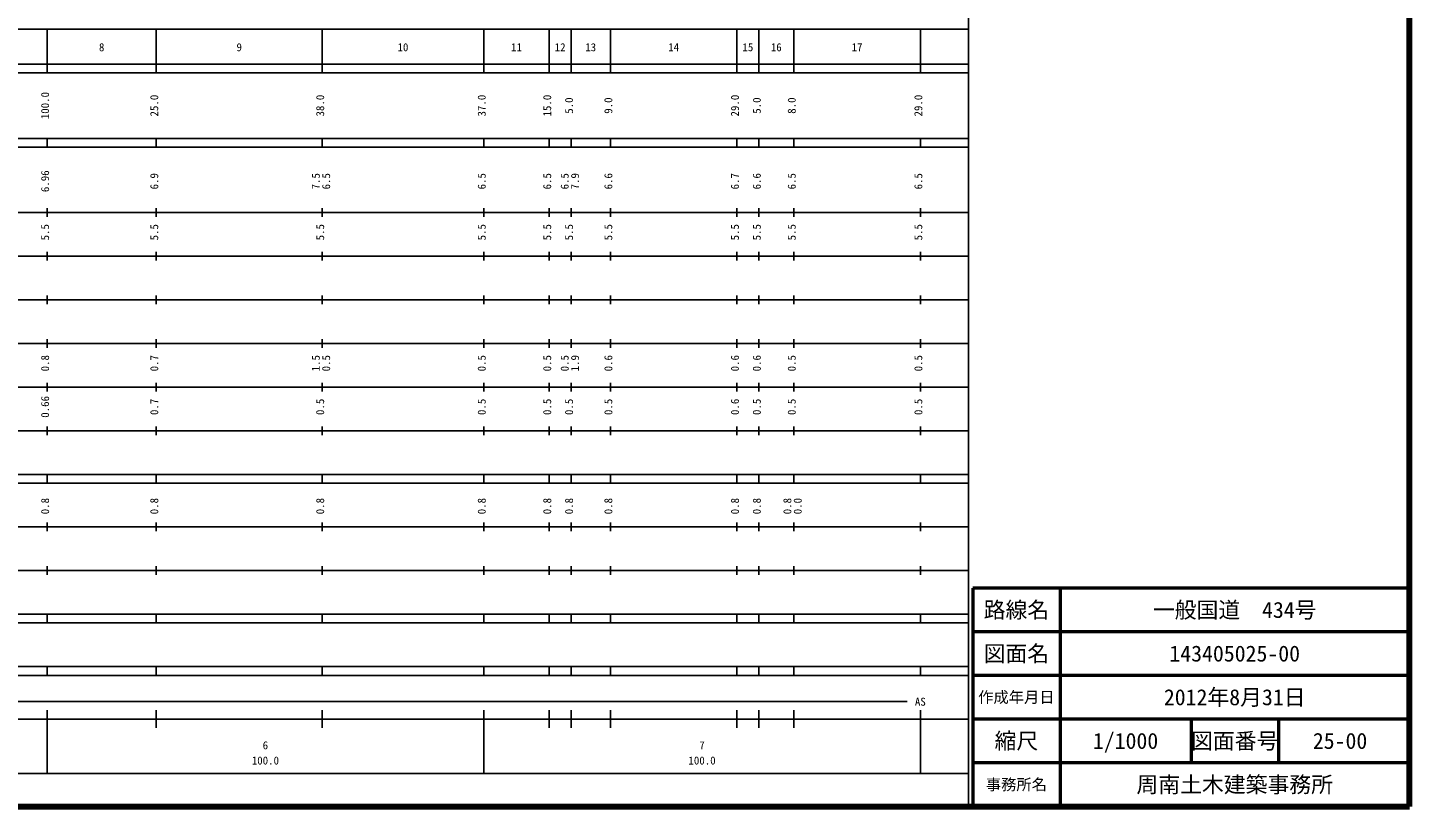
# Model space of a CAD drawing. Units: millimetres on the paper, enlarged 1000 times. Extents: x 40000 to 680000, y 20000 to 380000.
# Drawn here: x 363542 to 680000, y 20000 to 198357 of the extents above; entities that cross this region are included whole.
import ezdxf
from ezdxf.enums import TextEntityAlignment as Align

# ---------------------------------------------------------------- set-up
doc = ezdxf.new("R2010")
doc.units = ezdxf.units.MM
doc.header["$LTSCALE"] = 1000
for name, color, linetype, lineweight in [('M-TTL', 2, 'Continuous', 140), ('M-TTL-BAND', 7, 'Continuous', 25), ('M-TTL-FRAM', 2, 'Continuous', 50), ('M-TTL-LINE', 7, 'Continuous', 50)]:
    doc.layers.add(name, color=color, linetype=linetype, lineweight=lineweight)
doc.layers.add('M-TTL-TXT', color=7, linetype='Continuous')
doc.styles.add('ＭＳ ゴシック', font='')
doc.styles.get('ＭＳ ゴシック').set_extended_font_data('MS Gothic')

msp = doc.modelspace()

# ---------------------------------------------------------------- linework, layer by layer
at = {"layer": 'M-TTL'}
for p, q in [((680000, 20000), (680000, 380000)), ((40000, 20000), (680000, 20000))]:
    msp.add_line(p, q, dxfattribs=at)
at = {"layer": 'M-TTL-BAND'}
for p, q in [((579000, 20000), (579000, 370000)), ((68000, 198000), (579000, 198000)), ((368000, 188000), (368000, 198000)), ((393000, 188000), (393000, 198000)), ((431000, 188000), (431000, 198000)), ((468000, 188000), (468000, 198000)), ((483000, 188000), (483000, 198000)), ((488000, 188000), (488000, 198000)), ((497000, 188000), (497000, 198000)), ((526000, 188000), (526000, 198000)), ((531000, 188000), (531000, 198000)), ((539000, 188000), (539000, 198000)), ((568000, 188000), (568000, 198000)), ((40000, 190000), (579000, 190000)), ((40000, 188000), (579000, 188000)), ((40000, 173000), (579000, 173000)), ((40000, 171000), (579000, 171000)), ((368000, 171000), (368000, 173000)), ((393000, 171000), (393000, 173000)), ((431000, 171000), (431000, 173000)), ((468000, 171000), (468000, 173000)), ((483000, 171000), (483000, 173000)), ((488000, 171000), (488000, 173000)), ((497000, 171000), (497000, 173000)), ((526000, 171000), (526000, 173000)), ((531000, 171000), (531000, 173000)), ((539000, 171000), (539000, 173000)), ((568000, 171000), (568000, 173000)), ((40000, 156000), (579000, 156000)), ((368000, 155000), (368000, 157000)), ((393000, 155000), (393000, 157000)), ((431000, 155000), (431000, 157000)), ((468000, 155000), (468000, 157000)), ((483000, 155000), (483000, 157000)), ((488000, 155000), (488000, 157000)), ((497000, 155000), (497000, 157000)), ((526000, 155000), (526000, 157000)), ((531000, 155000), (531000, 157000)), ((539000, 155000), (539000, 157000)), ((568000, 155000), (568000, 157000)), ((46000, 146000), (579000, 146000)), ((368000, 145000), (368000, 147000)), ((393000, 145000), (393000, 147000)), ((431000, 145000), (431000, 147000)), ((468000, 145000), (468000, 147000)), ((483000, 145000), (483000, 147000)), ((488000, 145000), (488000, 147000)), ((497000, 145000), (497000, 147000)), ((526000, 145000), (526000, 147000)), ((531000, 145000), (531000, 147000)), ((539000, 145000), (539000, 147000)), ((568000, 145000), (568000, 147000)), ((368000, 135000), (368000, 137000)), ((393000, 135000), (393000, 137000)), ((431000, 135000), (431000, 137000)), ((468000, 135000), (468000, 137000)), ((483000, 135000), (483000, 137000)), ((488000, 135000), (488000, 137000)), ((497000, 135000), (497000, 137000)), ((526000, 135000), (526000, 137000)), ((531000, 135000), (531000, 137000)), ((539000, 135000), (539000, 137000)), ((568000, 135000), (568000, 137000)), ((52000, 136000), (579000, 136000)), ((368000, 125000), (368000, 127000)), ((393000, 125000), (393000, 127000)), ((431000, 125000), (431000, 127000)), ((468000, 125000), (468000, 127000)), ((483000, 125000), (483000, 127000)), ((488000, 125000), (488000, 127000)), ((497000, 125000), (497000, 127000)), ((526000, 125000), (526000, 127000)), ((531000, 125000), (531000, 127000)), ((539000, 125000), (539000, 127000)), ((568000, 125000), (568000, 127000)), ((46000, 126000), (579000, 126000)), ((52000, 116000), (579000, 116000)), ((368000, 115000), (368000, 117000)), ((393000, 115000), (393000, 117000)), ((431000, 115000), (431000, 117000)), ((468000, 115000), (468000, 117000)), ((483000, 115000), (483000, 117000)), ((488000, 115000), (488000, 117000)), ((497000, 115000), (497000, 117000)), ((526000, 115000), (526000, 117000)), ((531000, 115000), (531000, 117000)), ((539000, 115000), (539000, 117000)), ((568000, 115000), (568000, 117000)), ((46000, 106000), (579000, 106000)), ((368000, 105000), (368000, 107000)), ((393000, 105000), (393000, 107000)), ((431000, 105000), (431000, 107000)), ((468000, 105000), (468000, 107000)), ((483000, 105000), (483000, 107000)), ((488000, 105000), (488000, 107000)), ((497000, 105000), (497000, 107000)), ((526000, 105000), (526000, 107000)), ((531000, 105000), (531000, 107000)), ((539000, 105000), (539000, 107000)), ((568000, 105000), (568000, 107000)), ((40000, 96000), (579000, 96000)), ((368000, 94000), (368000, 96000)), ((393000, 94000), (393000, 96000)), ((431000, 94000), (431000, 96000)), ((468000, 94000), (468000, 96000)), ((483000, 94000), (483000, 96000)), ((488000, 94000), (488000, 96000)), ((497000, 94000), (497000, 96000)), ((526000, 94000), (526000, 96000)), ((531000, 94000), (531000, 96000)), ((539000, 94000), (539000, 96000)), ((568000, 94000), (568000, 96000)), ((40000, 94000), (579000, 94000)), ((49000, 84000), (579000, 84000)), ((368000, 83000), (368000, 85000)), ((393000, 83000), (393000, 85000)), ((431000, 83000), (431000, 85000)), ((468000, 83000), (468000, 85000)), ((483000, 83000), (483000, 85000)), ((488000, 83000), (488000, 85000)), ((497000, 83000), (497000, 85000)), ((526000, 83000), (526000, 85000)), ((531000, 83000), (531000, 85000)), ((539000, 83000), (539000, 85000)), ((568000, 83000), (568000, 85000)), ((40000, 74000), (579000, 74000)), ((368000, 73000), (368000, 75000)), ((393000, 73000), (393000, 75000)), ((431000, 73000), (431000, 75000)), ((468000, 73000), (468000, 75000)), ((483000, 73000), (483000, 75000)), ((488000, 73000), (488000, 75000)), ((497000, 73000), (497000, 75000)), ((526000, 73000), (526000, 75000)), ((531000, 73000), (531000, 75000)), ((539000, 73000), (539000, 75000)), ((568000, 73000), (568000, 75000)), ((40000, 64000), (579000, 64000)), ((368000, 62000), (368000, 64000)), ((393000, 62000), (393000, 64000)), ((431000, 62000), (431000, 64000)), ((468000, 62000), (468000, 64000)), ((483000, 62000), (483000, 64000)), ((488000, 62000), (488000, 64000)), ((497000, 62000), (497000, 64000)), ((526000, 62000), (526000, 64000)), ((531000, 62000), (531000, 64000)), ((539000, 62000), (539000, 64000)), ((568000, 62000), (568000, 64000)), ((40000, 62000), (579000, 62000)), ((40000, 52000), (579000, 52000)), ((368000, 50000), (368000, 52000)), ((393000, 50000), (393000, 52000)), ((431000, 50000), (431000, 52000)), ((468000, 50000), (468000, 52000)), ((483000, 50000), (483000, 52000)), ((488000, 50000), (488000, 52000)), ((497000, 50000), (497000, 52000)), ((526000, 50000), (526000, 52000)), ((531000, 50000), (531000, 52000)), ((539000, 50000), (539000, 52000)), ((568000, 50000), (568000, 52000)), ((40000, 50000), (579000, 50000)), ((71000, 44000), (565000, 44000)), ((368000, 27500), (368000, 42000)), ((393000, 38000), (393000, 42000)), ((431000, 38000), (431000, 42000)), ((468000, 27500), (468000, 42000)), ((483000, 38000), (483000, 42000)), ((488000, 38000), (488000, 42000)), ((497000, 38000), (497000, 42000)), ((526000, 38000), (526000, 42000)), ((531000, 38000), (531000, 42000)), ((539000, 38000), (539000, 42000)), ((568000, 27500), (568000, 42000)), ((40000, 40000), (579000, 40000)), ((68000, 27500), (579000, 27500))]:
    msp.add_line(p, q, dxfattribs=at)
at = {"layer": 'M-TTL-FRAM'}
for p, q in [((680000, 70000), (580000, 70000)), ((580000, 70000), (580000, 20000))]:
    msp.add_line(p, q, dxfattribs=at)
at = {"layer": 'M-TTL-LINE'}
for p, q in [((600000, 70000), (600000, 20000)), ((680000, 60000), (580000, 60000)), ((680000, 50000), (580000, 50000)), ((680000, 40000), (580000, 40000)), ((630000, 40000), (630000, 30000)), ((650000, 40000), (650000, 30000)), ((680000, 30000), (580000, 30000))]:
    msp.add_line(p, q, dxfattribs=at)

# ---------------------------------------------------------------- texts
at = {"layer": 'M-TTL-BAND', "style": 'ＭＳ ゴシック'}
for s, p in [('8', (380500, 192405)), ('9', (412000, 192405)), ('10', (449500, 192405)), ('11', (475500, 192405)), ('12', (485500, 192405)), ('13', (492500, 192405)), ('14', (511500, 192405)), ('15', (528500, 192405)), ('16', (535000, 192405)), ('17', (553500, 192405)), ('AS', (568000, 42500)), ('6', (418000, 32523)), ('7', (518000, 32523)), ('100.0', (418000, 29033)), ('100.0', (518000, 29033))]:
    msp.add_text(s, height=1833, dxfattribs=at).set_placement(p, align=Align.BOTTOM_CENTER)
for s, p in [('100.0', (369000, 180500)), ('25.0', (394000, 180500)), ('38.0', (432000, 180500)), ('37.0', (469000, 180500)), ('15.0', (484000, 180500)), ('5.0', (489000, 180500)), ('9.0', (498000, 180500)), ('29.0', (527000, 180500)), ('5.0', (532000, 180500)), ('8.0', (540000, 180500)), ('29.0', (569000, 180500)), ('6.96', (369000, 163174)), ('6.9', (394000, 163174)), ('7.5', (431000, 163174)), ('6.5', (433370, 163174)), ('6.5', (469000, 163174)), ('6.5', (484000, 163174)), ('6.5', (488000, 163174)), ('7.9', (490370, 163174)), ('6.6', (498000, 163174)), ('6.7', (527000, 163174)), ('6.6', (532000, 163174)), ('6.5', (540000, 163174)), ('6.5', (569000, 163174)), ('5.5', (369000, 151500)), ('5.5', (394000, 151500)), ('5.5', (432000, 151500)), ('5.5', (469000, 151500)), ('5.5', (484000, 151500)), ('5.5', (489000, 151500)), ('5.5', (498000, 151500)), ('5.5', (527000, 151500)), ('5.5', (532000, 151500)), ('5.5', (540000, 151500)), ('5.5', (569000, 151500)), ('0.8', (369000, 121500)), ('0.7', (394000, 121500)), ('1.5', (431000, 121500)), ('0.5', (433370, 121500)), ('0.5', (469000, 121500)), ('0.5', (484000, 121500)), ('0.5', (488000, 121500)), ('1.9', (490370, 121500)), ('0.6', (498000, 121500)), ('0.6', (527000, 121500)), ('0.6', (532000, 121500)), ('0.5', (540000, 121500)), ('0.5', (569000, 121500)), ('0.66', (369000, 111500)), ('0.7', (394000, 111500)), ('0.5', (432000, 111500)), ('0.5', (469000, 111500)), ('0.5', (484000, 111500)), ('0.5', (489000, 111500)), ('0.5', (498000, 111500)), ('0.6', (527000, 111500)), ('0.5', (532000, 111500)), ('0.5', (540000, 111500)), ('0.5', (569000, 111500)), ('0.8', (369000, 88764)), ('0.8', (394000, 88764)), ('0.8', (432000, 88764)), ('0.8', (469000, 88764)), ('0.8', (484000, 88764)), ('0.8', (489000, 88764)), ('0.8', (498000, 88764)), ('0.8', (527000, 88764)), ('0.8', (532000, 88764)), ('0.8', (539000, 88764)), ('0.0', (541370, 88764))]:
    msp.add_text(s, height=1833, rotation=90, dxfattribs=at).set_placement(p, align=Align.BOTTOM_CENTER)
at = {"layer": 'M-TTL-TXT', "style": 'ＭＳ ゴシック'}
for s, height, p in [('路線名', 3666, (590000, 65000)), ('路線名', 3666, (590000, 65000)), ('一般国道\u3000434号', 3666, (640000, 65000)), ('図面名', 3666, (590000, 55000)), ('図面名', 3666, (590000, 55000)), ('143405025-00', 3666, (640000, 55000)), ('作成年月日', 2566, (590000, 45000)), ('作成年月日', 2566, (590000, 45000)), ('2012年8月31日', 3666, (640000, 45000)), ('縮尺', 3666, (590000, 35000)), ('縮尺', 3666, (590000, 35000)), ('1/1000', 3666, (615000, 35000)), ('図面番号', 3666, (640000, 35000)), ('図面番号', 3666, (640000, 35000)), ('25-00', 3666, (664125, 35000)), ('事務所名', 2566, (590000, 25000)), ('事務所名', 2566, (590000, 25000)), ('周南土木建築事務所', 3666, (640000, 25000))]:
    msp.add_text(s, height=height, dxfattribs=at).set_placement(p, align=Align.MIDDLE_CENTER)

doc.saveas('drawing.dxf')
